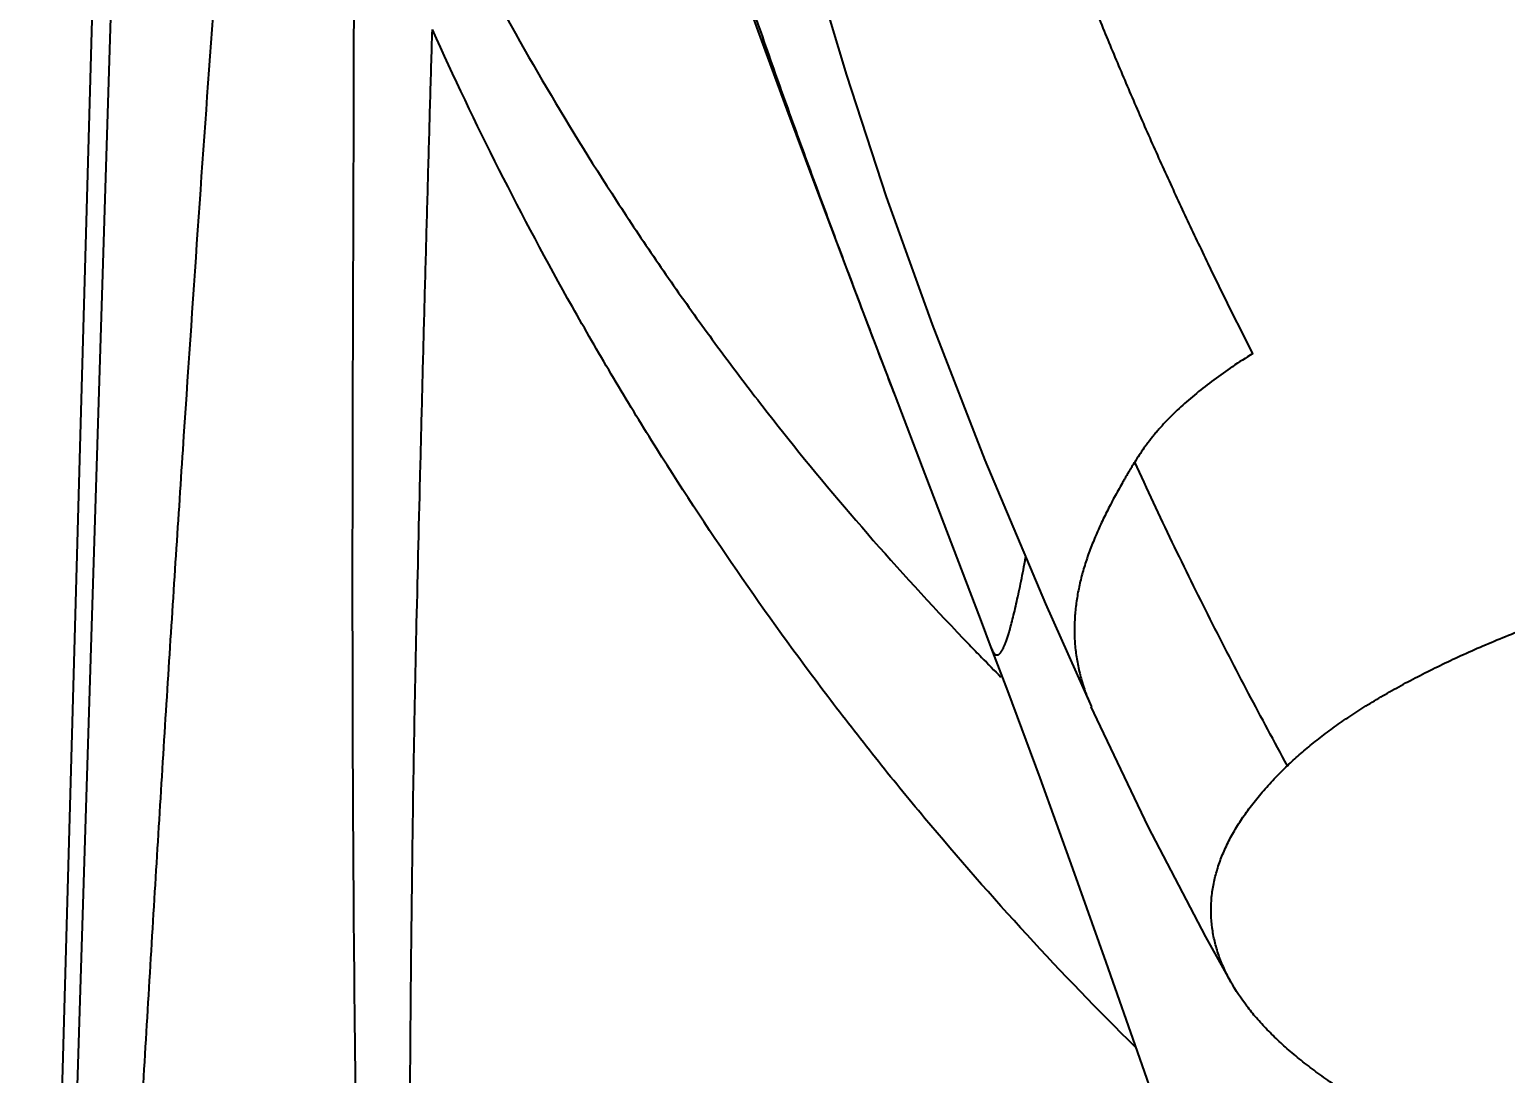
# Model space of a CAD drawing. Header units: millimetres. Extents: x 601 to 1195, y -13 to 407.
# Drawn here: x 1008.26 to 1020.22, y 236.6 to 245.05 of the extents above; entities that cross this region are included whole.
import ezdxf

# ---------------------------------------------------------------- set-up
doc = ezdxf.new("R2010")
doc.units = ezdxf.units.MM
doc.header["$LTSCALE"] = 0.1
doc.layers.add('DIM', color=3, linetype='Continuous')
doc.styles.get("Standard").update_dxf_attribs({"font": 'arial.ttf'})
doc.dimstyles.new('ISO-25', dxfattribs={"dimtxt": 2.5, "dimasz": 2.5, "dimexe": 1.25, "dimexo": 0.625, "dimtad": 1, "dimtxsty": 'Standard', "dimcen": 2.5, "dimadec": 0, "dimazin": 0, "dimtfac": 1, "dimtmove": 0, "dimatfit": 3, "dimfxl": 0, "dimarcsym": 0})

# ---------------------------------------------------------------- blocks, each defined once
blk = doc.blocks.new('*D14')
at = {"layer": 'Defpoints', "color": 0}
for p in [(1032.391, 299.344), (950.036, 195.125), (960.615, 195.125)]:
    blk.add_point(p, dxfattribs=at)
at = {"layer": 'DIM', "color": 0, "lineweight": -2}
for p, q in [((1031.766, 299.344), (948.786, 299.344)), ((950.036, 296.844), (950.036, 197.625)), ((959.99, 195.125), (948.786, 195.125))]:
    blk.add_line(p, q, dxfattribs=at)
at = {"layer": 'DIM', "color": 0}
for points in [[(949.62, 296.844), (950.453, 296.844), (950.036, 299.344)], [(949.62, 197.625), (950.453, 197.625), (950.036, 195.125)]]:
    blk.add_solid(points, dxfattribs=at)
at = {"layer": 'DIM', "color": 0, "insert": (947.909, 247.235), "char_height": 2.5, "attachment_point": 5, "rotation": 90}
blk.add_mtext('104,22', dxfattribs=at)

msp = doc.modelspace()

# ---------------------------------------------------------------- linework, layer by layer
at = {"color": 7, "linetype": 'Continuous'}
for p, q in [((1009.386, 260.286), (1008.145, 220.582)), ((1015.27, 242.082), (1015.512, 241.452)), ((1015.959, 240.279), (1016.047, 240.047)), ((1016.047, 240.048), (1016.18, 239.697)), ((1016.857, 239.567), (1016.904, 239.463))]:
    msp.add_line(p, q, dxfattribs=at)
for points in [[(1008.967, 252.607), (1008.833, 247.733), (1008.675, 242.056), (1008.523, 236.632), (1008.376, 231.455), (1008.234, 226.52), (1008.112, 222.315)], [(1013.859, 248.419), (1013.953, 248.041), (1014.143, 247.287), (1014.356, 246.478), (1014.598, 245.611), (1014.876, 244.684), (1015.199, 243.698), (1015.57, 242.663), (1015.998, 241.565), (1016.49, 240.4), (1016.861, 239.566)], [(1013.556, 246.767), (1013.673, 246.422), (1013.918, 245.714), (1014.158, 245.043), (1014.392, 244.404), (1014.619, 243.795), (1014.84, 243.209), (1015.054, 242.645), (1015.27, 242.082)], [(1015.512, 241.452), (1015.736, 240.866), (1015.959, 240.279)], [(1016.18, 239.697), (1016.443, 238.991), (1016.709, 238.257), (1016.979, 237.498), (1017.252, 236.718), (1017.527, 235.931), (1017.801, 235.147), (1018.074, 234.371), (1018.345, 233.606)], [(1016.904, 239.463), (1017.319, 238.597), (1017.787, 237.703), (1017.992, 237.335)]]:
    msp.add_lwpolyline(points, dxfattribs=at)
for centre, radius, start, end in [((1032.852, 256.467), 23.606, 224.005, 224.3457), ((1032.847, 256.462), 23.599, 224.3456, 224.889), ((1016.367, 240.167), 0.341, 200.6265, 201.7647), ((1018.303, 240.22), 1.584, 199.3899, 201.191), ((1018.345, 240.236), 1.628, 201.191, 204.1184)]:
    msp.add_arc(centre, radius, start, end, dxfattribs=at)
for points, knots in [([(1008.304, 217.579), (1008.33, 218.286), (1008.369, 219.347), (1008.421, 220.76), (1008.474, 222.163), (1008.545, 223.902), (1008.635, 225.973), (1008.729, 228.024), (1008.828, 230.055), (1008.931, 232.068), (1009.039, 234.057), (1009.149, 236.016), (1009.263, 237.934), (1009.379, 239.807), (1009.498, 241.634), (1009.618, 243.413), (1009.741, 245.146), (1009.866, 246.83), (1009.952, 247.937), (1009.996, 248.482)], [0, 0, 0, 0, 0.068644, 0.102895, 0.137018, 0.204687, 0.271638, 0.337958, 0.403656, 0.46875, 0.533256, 0.596782, 0.658892, 0.719523, 0.778665, 0.836298, 0.892415, 0.946999, 1, 1, 1, 1]), ([(1015.77, 248.471), (1015.845, 248.211), (1016.002, 247.693), (1016.255, 246.921), (1016.527, 246.155), (1016.77, 245.521), (1016.973, 245.018), (1017.104, 244.705), (1017.211, 244.455), (1017.319, 244.206), (1017.458, 243.896), (1017.629, 243.526), (1017.862, 243.035), (1018.044, 242.669), (1018.167, 242.427)], [0, 0, 0, 0, 0.12462, 0.249402, 0.374288, 0.499249, 0.561764, 0.624305, 0.655587, 0.686876, 0.749475, 0.812096, 0.87473, 1, 1, 1, 1]), ([(1010.88, 247.738), (1011.026, 247.384), (1011.257, 246.856), (1011.589, 246.165), (1011.936, 245.481), (1012.401, 244.641), (1012.904, 243.825), (1013.33, 243.186), (1013.66, 242.715), (1014.002, 242.252), (1014.472, 241.645), (1015.087, 240.909), (1015.606, 240.344), (1015.873, 240.068)], [0, 0, 0, 0, 0.124991, 0.187491, 0.249993, 0.37499, 0.499985, 0.562486, 0.624989, 0.687494, 0.749999, 0.874999, 1, 1, 1, 1]), ([(1013.622, 246.718), (1013.688, 246.507), (1013.821, 246.092), (1014.025, 245.481), (1014.231, 244.887), (1014.403, 244.402), (1014.542, 244.02), (1014.645, 243.738), (1014.749, 243.458), (1014.853, 243.18), (1014.957, 242.904), (1015.096, 242.537), (1015.2, 242.264), (1015.27, 242.082)], [0, 0, 0, 0, 0.134678, 0.265476, 0.392979, 0.517762, 0.579307, 0.640379, 0.701045, 0.761374, 0.821412, 0.881181, 1, 1, 1, 1]), ([(1010.883, 246.579), (1010.884, 246.02), (1010.883, 245.18), (1010.88, 244.055), (1010.877, 243.202), (1010.874, 242.342), (1010.872, 241.472), (1010.871, 240.594), (1010.872, 239.706), (1010.875, 238.809), (1010.883, 237.593), (1010.9, 236.053), (1010.926, 234.499), (1010.953, 233.24), (1010.976, 232.285), (1011.002, 231.326), (1011.032, 230.364), (1011.066, 229.401), (1011.104, 228.439), (1011.147, 227.476), (1011.194, 226.512), (1011.246, 225.549), (1011.303, 224.586), (1011.364, 223.622), (1011.432, 222.661), (1011.495, 221.86), (1011.549, 221.222), (1011.591, 220.743), (1011.637, 220.264), (1011.674, 219.863), (1011.704, 219.538), (1011.725, 219.29), (1011.746, 219.038), (1011.765, 218.781), (1011.783, 218.52), (1011.8, 218.255), (1011.815, 217.987), (1011.835, 217.629), (1011.854, 217.271), (1011.872, 216.917), (1011.882, 216.742), (1011.886, 216.655)], [0, 0, 0, 0, 0.055928, 0.084163, 0.112627, 0.141355, 0.170368, 0.199684, 0.229321, 0.259291, 0.289579, 0.351025, 0.413552, 0.445244, 0.477161, 0.509229, 0.54137, 0.573524, 0.605686, 0.637866, 0.670061, 0.702271, 0.734492, 0.766717, 0.798919, 0.831064, 0.847105, 0.863121, 0.879138, 0.895308, 0.903507, 0.911812, 0.920247, 0.928834, 0.937586, 0.946468, 0.955438, 0.964448, 0.982412, 0.991276, 1, 1, 1, 1]), ([(1011.391, 240.165), (1011.401, 240.586), (1011.416, 241.214), (1011.437, 242.048), (1011.453, 242.663), (1011.467, 243.172), (1011.478, 243.575), (1011.489, 243.973), (1011.503, 244.466), (1011.514, 244.859), (1011.52, 245.054)], [0, 0, 0, 0, 0.258331, 0.385628, 0.511506, 0.635917, 0.697559, 0.758819, 0.880185, 1, 1, 1, 1]), ([(1017.215, 236.812), (1016.916, 237.107), (1016.333, 237.711), (1015.64, 238.501), (1015.109, 239.151), (1014.594, 239.814), (1013.979, 240.664), (1013.404, 241.543), (1012.968, 242.26), (1012.548, 242.988), (1012.054, 243.914), (1011.692, 244.671), (1011.52, 245.054)], [0, 0, 0, 0, 0.12507, 0.250108, 0.312613, 0.375103, 0.50005, 0.625032, 0.68755, 0.750072, 0.875085, 1, 1, 1, 1]), ([(1018.169, 242.429), (1018.113, 242.394), (1018.006, 242.325), (1017.854, 242.218), (1017.736, 242.126), (1017.648, 242.052), (1017.586, 241.997), (1017.528, 241.942), (1017.473, 241.886), (1017.429, 241.84), (1017.396, 241.802), (1017.373, 241.774), (1017.35, 241.746), (1017.328, 241.718), (1017.307, 241.69), (1017.28, 241.653), (1017.248, 241.606), (1017.224, 241.568), (1017.212, 241.549)], [0, 0, 0, 0, 0.149388, 0.291445, 0.426278, 0.491034, 0.554043, 0.615324, 0.674894, 0.732777, 0.761096, 0.789007, 0.816515, 0.843629, 0.87038, 0.896807, 0.948838, 1, 1, 1, 1]), ([(1017.212, 241.549), (1017.206, 241.54), (1017.194, 241.521), (1017.177, 241.492), (1017.159, 241.463), (1017.143, 241.434), (1017.126, 241.405), (1017.104, 241.367), (1017.077, 241.319), (1017.046, 241.262), (1017.005, 241.185), (1016.957, 241.089), (1016.913, 240.993), (1016.88, 240.915), (1016.849, 240.838), (1016.815, 240.742), (1016.781, 240.626), (1016.754, 240.509), (1016.738, 240.412), (1016.73, 240.334), (1016.724, 240.257), (1016.722, 240.16), (1016.729, 240.043), (1016.746, 239.926), (1016.772, 239.809), (1016.796, 239.733), (1016.809, 239.695)], [0, 0, 0, 0, 0.017176, 0.034265, 0.051285, 0.068252, 0.085167, 0.102029, 0.135593, 0.168942, 0.202073, 0.267659, 0.332261, 0.364168, 0.395805, 0.458281, 0.519758, 0.580351, 0.640229, 0.669974, 0.699631, 0.75881, 0.818085, 0.877795, 0.938306, 1, 1, 1, 1]), ([(1018.45, 239.089), (1018.343, 239.284), (1018.185, 239.578), (1017.978, 239.975), (1017.823, 240.278), (1017.669, 240.587), (1017.515, 240.902), (1017.363, 241.223), (1017.262, 241.44), (1017.212, 241.549)], [0, 0, 0, 0, 0.24154, 0.363858, 0.4875, 0.612688, 0.739651, 0.868659, 1, 1, 1, 1]), ([(1018.45, 239.089), (1018.481, 239.119), (1018.546, 239.179), (1018.649, 239.265), (1018.76, 239.352), (1018.878, 239.437), (1019.004, 239.522), (1019.138, 239.606), (1019.279, 239.689), (1019.428, 239.771), (1019.585, 239.852), (1019.75, 239.933), (1019.923, 240.012), (1020.103, 240.09), (1020.29, 240.166), (1020.485, 240.242), (1020.687, 240.316), (1020.897, 240.389), (1021.114, 240.46), (1021.337, 240.53), (1021.568, 240.598), (1021.805, 240.665), (1022.048, 240.731), (1022.385, 240.817), (1022.73, 240.898), (1023.083, 240.976), (1023.449, 241.053), (1023.919, 241.145), (1024.498, 241.247), (1024.89, 241.31), (1025.089, 241.34)], [0, 0, 0, 0, 0.018207, 0.037171, 0.056919, 0.077477, 0.098867, 0.12111, 0.144226, 0.168234, 0.193147, 0.218973, 0.24571, 0.27336, 0.30192, 0.331388, 0.36176, 0.393032, 0.425197, 0.458237, 0.492133, 0.526863, 0.562407, 0.598743, 0.673699, 0.712274, 0.751542, 0.832037, 0.91494, 1, 1, 1, 1]), ([(1016.191, 240.161), (1016.197, 240.179), (1016.207, 240.217), (1016.223, 240.278), (1016.24, 240.346), (1016.257, 240.42), (1016.274, 240.501), (1016.292, 240.587), (1016.31, 240.679), (1016.322, 240.742), (1016.328, 240.775)], [0, 0, 0, 0, 0.08886, 0.189268, 0.300615, 0.422269, 0.553604, 0.694044, 0.843029, 1, 1, 1, 1]), ([(1011.338, 234.452), (1011.337, 234.698), (1011.336, 235.186), (1011.338, 235.917), (1011.341, 236.641), (1011.347, 237.358), (1011.355, 238.07), (1011.364, 238.774), (1011.376, 239.472), (1011.386, 239.934), (1011.391, 240.165)], [0, 0, 0, 0, 0.128884, 0.256725, 0.38348, 0.509113, 0.633595, 0.756902, 0.879032, 1, 1, 1, 1]), ([(1016.05, 240.04), (1016.052, 240.035), (1016.055, 240.027), (1016.06, 240.017), (1016.064, 240.011), (1016.068, 240.005), (1016.071, 240), (1016.075, 239.996), (1016.079, 239.992), (1016.083, 239.99), (1016.087, 239.987), (1016.091, 239.986), (1016.095, 239.986), (1016.1, 239.986), (1016.104, 239.987), (1016.108, 239.989), (1016.113, 239.992), (1016.117, 239.996), (1016.121, 240.001), (1016.126, 240.006), (1016.131, 240.012), (1016.135, 240.02), (1016.14, 240.028), (1016.145, 240.037), (1016.152, 240.051), (1016.16, 240.07), (1016.17, 240.097), (1016.181, 240.128), (1016.188, 240.149), (1016.191, 240.161)], [0, 0, 0, 0, 0.062458, 0.090636, 0.116785, 0.140932, 0.163132, 0.183472, 0.202088, 0.219183, 0.235046, 0.250063, 0.264722, 0.279571, 0.295165, 0.312003, 0.330503, 0.350997, 0.373748, 0.398959, 0.426793, 0.457386, 0.490846, 0.527271, 0.566742, 0.65511, 0.75648, 0.871307, 1, 1, 1, 1]), ([(1017.992, 237.335), (1017.972, 237.371), (1017.936, 237.443), (1017.891, 237.553), (1017.859, 237.664), (1017.838, 237.775), (1017.829, 237.886), (1017.831, 237.997), (1017.845, 238.109), (1017.871, 238.22), (1017.907, 238.33), (1017.946, 238.421), (1017.982, 238.494), (1018.023, 238.568), (1018.08, 238.66), (1018.158, 238.769), (1018.246, 238.877), (1018.344, 238.985), (1018.414, 239.055), (1018.45, 239.089)], [0, 0, 0, 0, 0.062369, 0.122424, 0.18067, 0.237647, 0.293909, 0.350018, 0.406521, 0.463941, 0.522753, 0.58337, 0.614471, 0.646146, 0.711335, 0.779169, 0.849815, 0.923397, 1, 1, 1, 1]), ([(1020.043, 235.87), (1019.978, 235.897), (1019.85, 235.952), (1019.664, 236.037), (1019.486, 236.124), (1019.317, 236.212), (1019.157, 236.3), (1019.005, 236.39), (1018.863, 236.481), (1018.729, 236.573), (1018.605, 236.666), (1018.49, 236.759), (1018.383, 236.853), (1018.287, 236.948), (1018.199, 237.043), (1018.097, 237.169), (1018.03, 237.268), (1017.992, 237.335)], [0, 0, 0, 0, 0.082776, 0.162757, 0.239937, 0.314313, 0.385889, 0.454673, 0.520682, 0.583939, 0.644484, 0.702384, 0.757723, 0.810599, 0.861126, 0.909438, 1, 1, 1, 1])]:
    msp.add_open_spline(points, degree=3, knots=knots, dxfattribs=at)

# ---------------------------------------------------------------- dimensions: what is measured, and where the dimension line sits
at = {"layer": 'DIM'}
dim = msp.add_linear_dim(base=(950.036, 195.125), p1=(1032.391, 299.344), p2=(960.615, 195.125), angle=90, dimstyle='ISO-25', dxfattribs=at)
dim.commit()
dim.dimension.update_dxf_attribs({"geometry": '*D14', "text_midpoint": (947.909, 247.235)})

doc.saveas('drawing.dxf')
